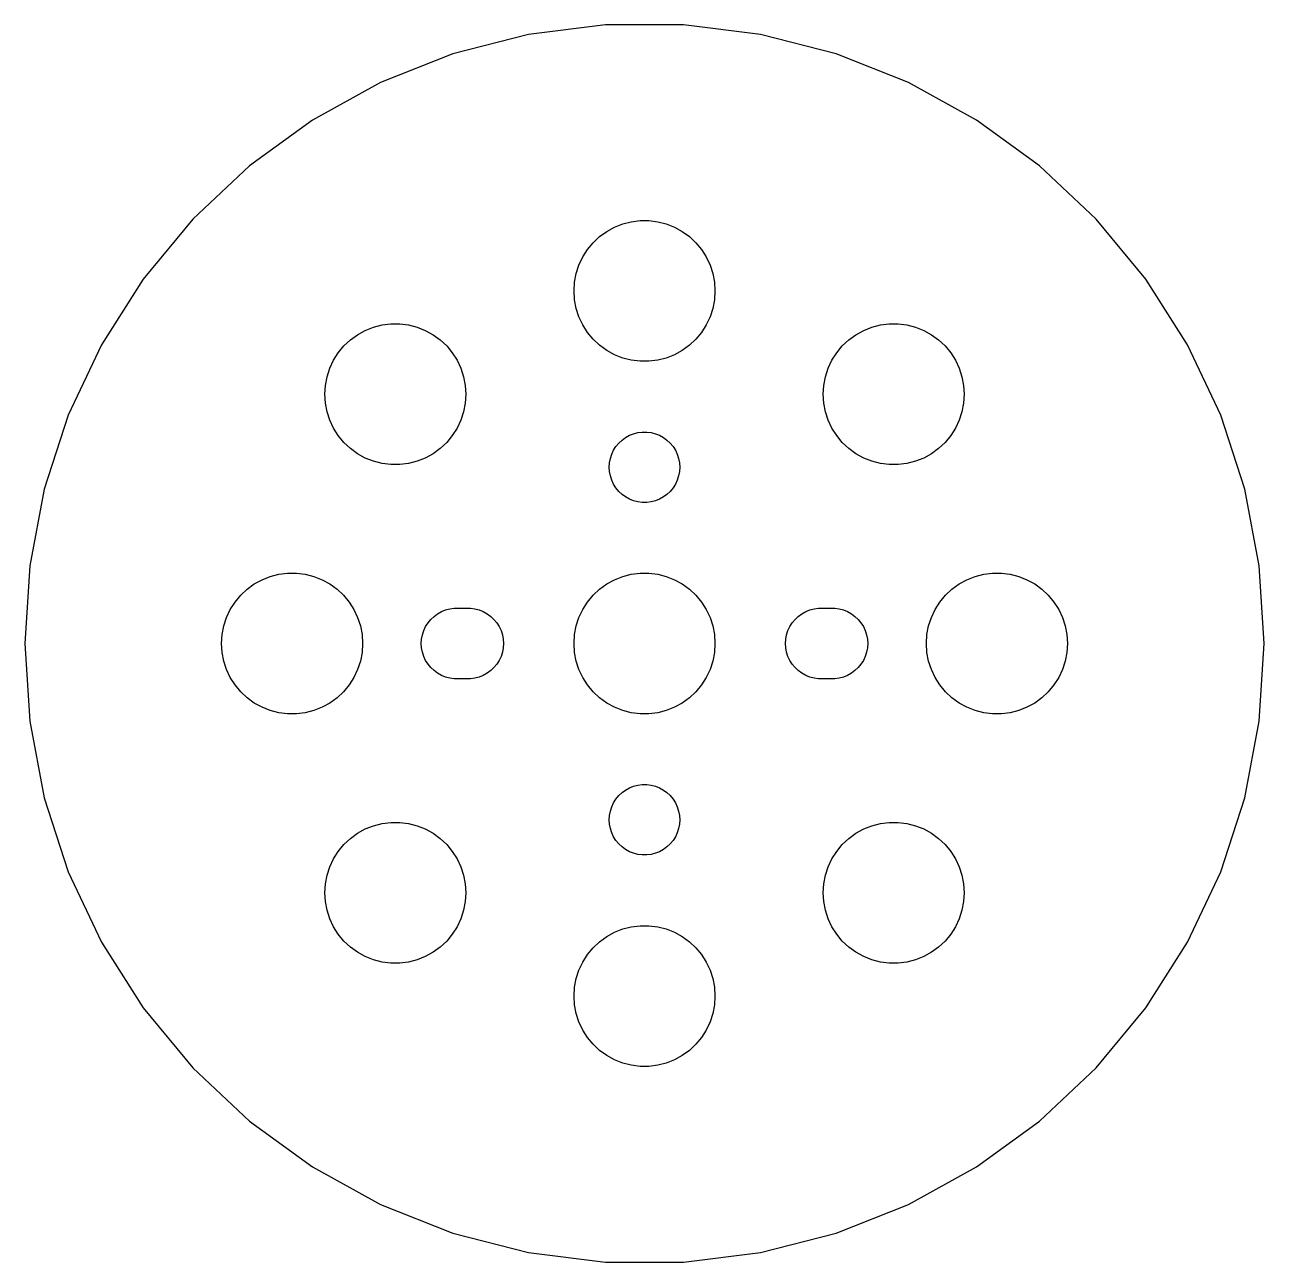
# Model space of a CAD drawing. Header units: metres. Extents: x -26 to 26, y -26 to 136.
# Drawn here: x -26.4 to 26.4, y -26.3 to 26.3 of the extents above; entities that cross this region are included whole.
import ezdxf

# ---------------------------------------------------------------- set-up
doc = ezdxf.new("R2010")
doc.units = ezdxf.units.M

msp = doc.modelspace()

# ---------------------------------------------------------------- linework, layer by layer
for p, q in [((-4.9425, 25.9096), (-8.15088, 25.0858)), ((-1.6562, 26.3248), (-4.9425, 25.9096)), ((1.6562, 26.3248), (-1.6562, 26.3248)), ((4.9425, 25.9096), (1.6562, 26.3248)), ((8.15088, 25.0858), (4.9425, 25.9096)), ((-8.15088, 25.0858), (-11.2307, 23.8664)), ((11.2307, 23.8664), (8.15088, 25.0858)), ((-11.2307, 23.8664), (-14.1334, 22.2707)), ((14.1334, 22.2707), (11.2307, 23.8664)), ((-14.1334, 22.2707), (-16.8132, 20.3237)), ((16.8132, 20.3237), (14.1334, 22.2707)), ((-16.8132, 20.3237), (-19.2279, 18.0562)), ((19.2279, 18.0562), (16.8132, 20.3237)), ((-19.2279, 18.0562), (-21.3393, 15.5039)), ((-0.927048, 17.8532), (-0.562134, 17.9469)), ((-0.562134, 17.9469), (-0.18837, 17.9941)), ((-0.18837, 17.9941), (0.18837, 17.9941)), ((0.18837, 17.9941), (0.562134, 17.9469)), ((0.562134, 17.9469), (0.927048, 17.8532)), ((21.3393, 15.5039), (19.2279, 18.0562)), ((-1.91226, 17.3115), (-1.60747, 17.533)), ((-1.60747, 17.533), (-1.27733, 17.7145)), ((-1.27733, 17.7145), (-0.927048, 17.8532)), ((0.927048, 17.8532), (1.27733, 17.7145)), ((1.27733, 17.7145), (1.60747, 17.533)), ((1.60747, 17.533), (1.91226, 17.3115)), ((-2.42705, 16.7634), (-2.1869, 17.0536)), ((-2.1869, 17.0536), (-1.91226, 17.3115)), ((1.91226, 17.3115), (2.1869, 17.0536)), ((2.1869, 17.0536), (2.42705, 16.7634)), ((-2.78932, 16.1044), (-2.62891, 16.4453)), ((-2.62891, 16.4453), (-2.42705, 16.7634)), ((2.42705, 16.7634), (2.62891, 16.4453)), ((2.62891, 16.4453), (2.78932, 16.1044)), ((-2.90575, 15.7461), (-2.78932, 16.1044)), ((2.78932, 16.1044), (2.90575, 15.7461)), ((-21.3393, 15.5039), (-23.1142, 12.7071)), ((-3, 15), (-2.97633, 15.376)), ((-2.97633, 15.376), (-2.90575, 15.7461)), ((2.90575, 15.7461), (2.97633, 15.376)), ((2.97633, 15.376), (3, 15)), ((23.1142, 12.7071), (21.3393, 15.5039)), ((-2.97633, 14.624), (-3, 15)), ((3, 15), (2.97633, 14.624)), ((-2.90575, 14.2539), (-2.97633, 14.624)), ((-2.78932, 13.8956), (-2.90575, 14.2539)), ((2.90575, 14.2539), (2.78932, 13.8956)), ((2.97633, 14.624), (2.90575, 14.2539)), ((-2.62891, 13.5547), (-2.78932, 13.8956)), ((2.78932, 13.8956), (2.62891, 13.5547)), ((-12.2145, 13.14), (-11.8843, 13.3215)), ((-11.8843, 13.3215), (-11.534, 13.4602)), ((-11.534, 13.4602), (-11.1691, 13.5538)), ((-11.1691, 13.5538), (-10.7954, 13.6011)), ((-10.7954, 13.6011), (-10.4186, 13.6011)), ((-10.4186, 13.6011), (-10.0448, 13.5538)), ((-10.0448, 13.5538), (-9.67995, 13.4602)), ((-9.67995, 13.4602), (-9.32965, 13.3215)), ((-9.32965, 13.3215), (-8.99951, 13.14)), ((-2.42705, 13.2366), (-2.62891, 13.5547)), ((-2.1869, 12.9464), (-2.42705, 13.2366)), ((2.42705, 13.2366), (2.1869, 12.9464)), ((2.62891, 13.5547), (2.42705, 13.2366)), ((8.99951, 13.14), (9.32965, 13.3215)), ((9.32965, 13.3215), (9.67995, 13.4602)), ((9.67995, 13.4602), (10.0448, 13.5538)), ((10.0448, 13.5538), (10.4186, 13.6011)), ((10.4186, 13.6011), (10.7954, 13.6011)), ((10.7954, 13.6011), (11.1691, 13.5538)), ((11.1691, 13.5538), (11.534, 13.4602)), ((11.534, 13.4602), (11.8843, 13.3215)), ((11.8843, 13.3215), (12.2145, 13.14)), ((-23.1142, 12.7071), (-24.5245, 9.70995)), ((-12.7939, 12.6606), (-12.5193, 12.9185)), ((-12.5193, 12.9185), (-12.2145, 13.14)), ((-8.99951, 13.14), (-8.69472, 12.9185)), ((-8.69472, 12.9185), (-8.42009, 12.6606)), ((-1.91226, 12.6884), (-2.1869, 12.9464)), ((-1.60747, 12.467), (-1.91226, 12.6884)), ((1.91226, 12.6884), (1.60747, 12.467)), ((2.1869, 12.9464), (1.91226, 12.6884)), ((8.42009, 12.6606), (8.69472, 12.9185)), ((8.69472, 12.9185), (8.99951, 13.14)), ((12.2145, 13.14), (12.5193, 12.9185)), ((12.5193, 12.9185), (12.7939, 12.6606)), ((24.5245, 9.70995), (23.1142, 12.7071)), ((-13.2359, 12.0522), (-13.034, 12.3703)), ((-13.034, 12.3703), (-12.7939, 12.6606)), ((-8.42009, 12.6606), (-8.17995, 12.3703)), ((-8.17995, 12.3703), (-7.97807, 12.0522)), ((-1.27733, 12.2855), (-1.60747, 12.467)), ((-0.927048, 12.1468), (-1.27733, 12.2855)), ((-0.562134, 12.0531), (-0.927048, 12.1468)), ((0.927048, 12.1468), (0.562134, 12.0531)), ((1.27733, 12.2855), (0.927048, 12.1468)), ((1.60747, 12.467), (1.27733, 12.2855)), ((7.97807, 12.0522), (8.17995, 12.3703)), ((8.17995, 12.3703), (8.42009, 12.6606)), ((12.7939, 12.6606), (13.034, 12.3703)), ((13.034, 12.3703), (13.2359, 12.0522)), ((-13.5127, 11.3531), (-13.3963, 11.7114)), ((-13.3963, 11.7114), (-13.2359, 12.0522)), ((-7.97807, 12.0522), (-7.81766, 11.7114)), ((-7.81766, 11.7114), (-7.70125, 11.3531)), ((-0.18837, 12.0059), (-0.562134, 12.0531)), ((0.18837, 12.0059), (-0.18837, 12.0059)), ((0.562134, 12.0531), (0.18837, 12.0059)), ((7.70125, 11.3531), (7.81766, 11.7114)), ((7.81766, 11.7114), (7.97807, 12.0522)), ((13.2359, 12.0522), (13.3963, 11.7114)), ((13.3963, 11.7114), (13.5127, 11.3531)), ((-13.5833, 10.983), (-13.5127, 11.3531)), ((-7.70125, 11.3531), (-7.63065, 10.983)), ((7.63065, 10.983), (7.70125, 11.3531)), ((13.5127, 11.3531), (13.5833, 10.983)), ((-13.607, 10.607), (-13.5833, 10.983)), ((-13.5833, 10.231), (-13.607, 10.607)), ((-7.63065, 10.983), (-7.60699, 10.607)), ((-7.60699, 10.607), (-7.63065, 10.231)), ((7.60699, 10.607), (7.63065, 10.983)), ((7.63065, 10.231), (7.60699, 10.607)), ((13.5833, 10.983), (13.607, 10.607)), ((13.607, 10.607), (13.5833, 10.231)), ((-13.5127, 9.86092), (-13.5833, 10.231)), ((-7.63065, 10.231), (-7.70125, 9.86092)), ((7.70125, 9.86092), (7.63065, 10.231)), ((13.5833, 10.231), (13.5127, 9.86092)), ((-24.5245, 9.70995), (-25.5481, 6.55963)), ((-13.3963, 9.50262), (-13.5127, 9.86092)), ((-13.2359, 9.16173), (-13.3963, 9.50262)), ((-7.81766, 9.50262), (-7.97807, 9.16173)), ((-7.70125, 9.86092), (-7.81766, 9.50262)), ((7.81766, 9.50262), (7.70125, 9.86092)), ((7.97807, 9.16173), (7.81766, 9.50262)), ((13.3963, 9.50262), (13.2359, 9.16173)), ((13.5127, 9.86092), (13.3963, 9.50262)), ((25.5481, 6.55963), (24.5245, 9.70995)), ((-13.034, 8.84364), (-13.2359, 9.16173)), ((-7.97807, 9.16173), (-8.17995, 8.84364)), ((-0.463516, 8.92657), (-0.281067, 8.97342)), ((-0.281067, 8.97342), (-0.094177, 8.99704)), ((-0.094177, 8.99704), (0.094177, 8.99704)), ((0.094177, 8.99704), (0.281067, 8.97342)), ((0.281067, 8.97342), (0.463516, 8.92657)), ((8.17995, 8.84364), (7.97807, 9.16173)), ((13.2359, 9.16173), (13.034, 8.84364)), ((-12.7939, 8.55334), (-13.034, 8.84364)), ((-12.5193, 8.29546), (-12.7939, 8.55334)), ((-8.42009, 8.55334), (-8.69472, 8.29546)), ((-8.17995, 8.84364), (-8.42009, 8.55334)), ((-1.21352, 8.38167), (-1.09344, 8.52681)), ((-1.09344, 8.52681), (-0.956131, 8.65576)), ((-0.956131, 8.65576), (-0.803726, 8.76648)), ((-0.803726, 8.76648), (-0.638657, 8.85724)), ((-0.638657, 8.85724), (-0.463516, 8.92657)), ((0.463516, 8.92657), (0.638657, 8.85724)), ((0.638657, 8.85724), (0.803726, 8.76648)), ((0.803726, 8.76648), (0.956131, 8.65576)), ((0.956131, 8.65576), (1.09344, 8.52681)), ((1.09344, 8.52681), (1.21352, 8.38167)), ((8.42009, 8.55334), (8.17995, 8.84364)), ((8.69472, 8.29546), (8.42009, 8.55334)), ((12.7939, 8.55334), (12.5193, 8.29546)), ((13.034, 8.84364), (12.7939, 8.55334)), ((-12.2145, 8.07401), (-12.5193, 8.29546)), ((-11.8843, 7.89252), (-12.2145, 8.07401)), ((-8.99951, 8.07401), (-9.32965, 7.89252)), ((-8.69472, 8.29546), (-8.99951, 8.07401)), ((-1.45287, 7.87303), (-1.39465, 8.05219)), ((-1.39465, 8.05219), (-1.31445, 8.22263)), ((-1.31445, 8.22263), (-1.21352, 8.38167)), ((1.21352, 8.38167), (1.31445, 8.22263)), ((1.31445, 8.22263), (1.39465, 8.05219)), ((1.39465, 8.05219), (1.45287, 7.87303)), ((8.99951, 8.07401), (8.69472, 8.29546)), ((9.32965, 7.89252), (8.99951, 8.07401)), ((12.2145, 8.07401), (11.8843, 7.89252)), ((12.5193, 8.29546), (12.2145, 8.07401)), ((-11.534, 7.75383), (-11.8843, 7.89252)), ((-11.1691, 7.66013), (-11.534, 7.75383)), ((-10.7954, 7.61292), (-11.1691, 7.66013)), ((-10.4186, 7.61292), (-10.7954, 7.61292)), ((-10.0448, 7.66013), (-10.4186, 7.61292)), ((-9.67995, 7.75383), (-10.0448, 7.66013)), ((-9.32965, 7.89252), (-9.67995, 7.75383)), ((-1.5, 7.5), (-1.48816, 7.68799)), ((-1.48816, 7.312), (-1.5, 7.5)), ((-1.48816, 7.68799), (-1.45287, 7.87303)), ((1.45287, 7.87303), (1.48816, 7.68799)), ((1.48816, 7.68799), (1.5, 7.5)), ((1.5, 7.5), (1.48816, 7.312)), ((9.67995, 7.75383), (9.32965, 7.89252)), ((10.0448, 7.66013), (9.67995, 7.75383)), ((10.4186, 7.61292), (10.0448, 7.66013)), ((10.7954, 7.61292), (10.4186, 7.61292)), ((11.1691, 7.66013), (10.7954, 7.61292)), ((11.534, 7.75383), (11.1691, 7.66013)), ((11.8843, 7.89252), (11.534, 7.75383)), ((-1.45287, 7.12695), (-1.48816, 7.312)), ((-1.39465, 6.9478), (-1.45287, 7.12695)), ((-1.31445, 6.77736), (-1.39465, 6.9478)), ((1.39465, 6.9478), (1.31445, 6.77736)), ((1.45287, 7.12695), (1.39465, 6.9478)), ((1.48816, 7.312), (1.45287, 7.12695)), ((-25.5481, 6.55963), (-26.1688, 3.30588)), ((-1.21352, 6.61832), (-1.31445, 6.77736)), ((-1.09344, 6.47318), (-1.21352, 6.61832)), ((-0.956131, 6.34422), (-1.09344, 6.47318)), ((-0.803726, 6.23351), (-0.956131, 6.34422)), ((0.956131, 6.34422), (0.803726, 6.23351)), ((1.09344, 6.47318), (0.956131, 6.34422)), ((1.21352, 6.61832), (1.09344, 6.47318)), ((1.31445, 6.77736), (1.21352, 6.61832)), ((26.1688, 3.30588), (25.5481, 6.55963)), ((-0.638657, 6.14275), (-0.803726, 6.23351)), ((-0.463516, 6.07341), (-0.638657, 6.14275)), ((-0.281067, 6.02657), (-0.463516, 6.07341)), ((-0.094177, 6.00294), (-0.281067, 6.02657)), ((0.094177, 6.00294), (-0.094177, 6.00294)), ((0.281067, 6.02657), (0.094177, 6.00294)), ((0.463516, 6.07341), (0.281067, 6.02657)), ((0.638657, 6.14275), (0.463516, 6.07341)), ((0.803726, 6.23351), (0.638657, 6.14275)), ((-26.1688, 3.30588), (-26.3768, 0)), ((26.3768, 0), (26.1688, 3.30588)), ((-16.6075, 2.53297), (-16.2773, 2.71448)), ((-16.2773, 2.71448), (-15.927, 2.85316)), ((-15.927, 2.85316), (-15.5621, 2.94685)), ((-15.5621, 2.94685), (-15.1884, 2.99408)), ((-15.1884, 2.99408), (-14.8116, 2.99408)), ((-14.8116, 2.99408), (-14.4379, 2.94685)), ((-14.4379, 2.94685), (-14.0729, 2.85316)), ((-14.0729, 2.85316), (-13.7227, 2.71448)), ((-13.7227, 2.71448), (-13.3925, 2.53297)), ((-1.60747, 2.53297), (-1.27733, 2.71448)), ((-1.27733, 2.71448), (-0.927048, 2.85316)), ((-0.927048, 2.85316), (-0.562134, 2.94685)), ((-0.562134, 2.94685), (-0.18837, 2.99408)), ((-0.18837, 2.99408), (0.18837, 2.99408)), ((0.18837, 2.99408), (0.562134, 2.94685)), ((0.562134, 2.94685), (0.927048, 2.85316)), ((0.927048, 2.85316), (1.27733, 2.71448)), ((1.27733, 2.71448), (1.60747, 2.53297)), ((13.3925, 2.53297), (13.7227, 2.71448)), ((13.7227, 2.71448), (14.0729, 2.85316)), ((14.0729, 2.85316), (14.4379, 2.94685)), ((14.4379, 2.94685), (14.8116, 2.99408)), ((14.8116, 2.99408), (15.1884, 2.99408)), ((15.1884, 2.99408), (15.5621, 2.94685)), ((15.5621, 2.94685), (15.927, 2.85316)), ((15.927, 2.85316), (16.2773, 2.71448)), ((16.2773, 2.71448), (16.6075, 2.53297)), ((-17.1869, 2.05363), (-16.9123, 2.31154)), ((-16.9123, 2.31154), (-16.6075, 2.53297)), ((-13.3925, 2.53297), (-13.0877, 2.31154)), ((-13.0877, 2.31154), (-12.8131, 2.05363)), ((-2.1869, 2.05363), (-1.91226, 2.31154)), ((-1.91226, 2.31154), (-1.60747, 2.53297)), ((1.60747, 2.53297), (1.91226, 2.31154)), ((1.91226, 2.31154), (2.1869, 2.05363)), ((12.8131, 2.05363), (13.0877, 2.31154)), ((13.0877, 2.31154), (13.3925, 2.53297)), ((16.6075, 2.53297), (16.9123, 2.31154)), ((16.9123, 2.31154), (17.1869, 2.05363)), ((-17.6289, 1.44525), (-17.427, 1.76335)), ((-17.427, 1.76335), (-17.1869, 2.05363)), ((-12.8131, 2.05363), (-12.5729, 1.76335)), ((-12.5729, 1.76335), (-12.3711, 1.44525)), ((-2.62891, 1.44525), (-2.42705, 1.76335)), ((-2.42705, 1.76335), (-2.1869, 2.05363)), ((2.1869, 2.05363), (2.42705, 1.76335)), ((2.42705, 1.76335), (2.62891, 1.44525)), ((12.3711, 1.44525), (12.5729, 1.76335)), ((12.5729, 1.76335), (12.8131, 2.05363)), ((17.1869, 2.05363), (17.427, 1.76335)), ((17.427, 1.76335), (17.6289, 1.44525)), ((-17.9057, 0.746063), (-17.7893, 1.10437)), ((-17.7893, 1.10437), (-17.6289, 1.44525)), ((-12.3711, 1.44525), (-12.2107, 1.10437)), ((-12.2107, 1.10437), (-12.0942, 0.746063)), ((-9.09344, 1.02681), (-8.95613, 1.15576)), ((-8.95613, 1.15576), (-8.80373, 1.26648)), ((-8.80373, 1.26648), (-8.63866, 1.35724)), ((-8.63866, 1.35724), (-8.46352, 1.42657)), ((-8.46352, 1.42657), (-8.28107, 1.47342)), ((-8.28107, 1.47342), (-8.09418, 1.49704)), ((-8.09418, 1.49704), (-7.40581, 1.49704)), ((-7.40581, 1.49704), (-7.21892, 1.47342)), ((-7.21892, 1.47342), (-7.03647, 1.42657)), ((-7.03647, 1.42657), (-6.86133, 1.35724)), ((-6.86133, 1.35724), (-6.69626, 1.26648)), ((-6.69626, 1.26648), (-6.54385, 1.15576)), ((-6.54385, 1.15576), (-6.40654, 1.02681)), ((-2.90575, 0.746063), (-2.78932, 1.10437)), ((-2.78932, 1.10437), (-2.62891, 1.44525)), ((2.62891, 1.44525), (2.78932, 1.10437)), ((2.78932, 1.10437), (2.90575, 0.746063)), ((6.40654, 1.02681), (6.54385, 1.15576)), ((6.54385, 1.15576), (6.69626, 1.26648)), ((6.69626, 1.26648), (6.86133, 1.35724)), ((6.86133, 1.35724), (7.03647, 1.42657)), ((7.03647, 1.42657), (7.21892, 1.47342)), ((7.21892, 1.47342), (7.40581, 1.49704)), ((7.40581, 1.49704), (8.09418, 1.49704)), ((8.09418, 1.49704), (8.28107, 1.47342)), ((8.28107, 1.47342), (8.46352, 1.42657)), ((8.46352, 1.42657), (8.63866, 1.35724)), ((8.63866, 1.35724), (8.80373, 1.26648)), ((8.80373, 1.26648), (8.95613, 1.15576)), ((8.95613, 1.15576), (9.09344, 1.02681)), ((12.0942, 0.746063), (12.2107, 1.10437)), ((12.2107, 1.10437), (12.3711, 1.44525)), ((17.6289, 1.44525), (17.7893, 1.10437)), ((17.7893, 1.10437), (17.9057, 0.746063)), ((-17.9763, 0.375992), (-17.9057, 0.746063)), ((-12.0942, 0.746063), (-12.0237, 0.375992)), ((-9.45287, 0.373032), (-9.39465, 0.552185)), ((-9.39465, 0.552185), (-9.31445, 0.722626)), ((-9.31445, 0.722626), (-9.21352, 0.881668)), ((-9.21352, 0.881668), (-9.09344, 1.02681)), ((-6.40654, 1.02681), (-6.28647, 0.881668)), ((-6.28647, 0.881668), (-6.18553, 0.722626)), ((-6.18553, 0.722626), (-6.10533, 0.552185)), ((-6.10533, 0.552185), (-6.04712, 0.373032)), ((-2.97633, 0.375992), (-2.90575, 0.746063)), ((2.90575, 0.746063), (2.97633, 0.375992)), ((6.04712, 0.373032), (6.10533, 0.552185)), ((6.10533, 0.552185), (6.18553, 0.722626)), ((6.18553, 0.722626), (6.28647, 0.881668)), ((6.28647, 0.881668), (6.40654, 1.02681)), ((9.09344, 1.02681), (9.21352, 0.881668)), ((9.21352, 0.881668), (9.31445, 0.722626)), ((9.31445, 0.722626), (9.39465, 0.552185)), ((9.39465, 0.552185), (9.45287, 0.373032)), ((12.0237, 0.375992), (12.0942, 0.746063)), ((17.9057, 0.746063), (17.9763, 0.375992)), ((-26.3768, 0), (-26.1688, -3.30588)), ((-18, 0), (-17.9763, 0.375992)), ((-17.9763, -0.375992), (-18, 0)), ((-12.0237, 0.375992), (-12, 0)), ((-12, 0), (-12.0237, -0.375992)), ((-9.5, 0), (-9.48816, 0.187988)), ((-9.48816, -0.187988), (-9.5, 0)), ((-9.48816, 0.187988), (-9.45287, 0.373032)), ((-6.04712, 0.373032), (-6.01183, 0.187988)), ((-6.01183, 0.187988), (-6, 0)), ((-6, 0), (-6.01183, -0.187988)), ((-3, 0), (-2.97633, 0.375992)), ((-2.97633, -0.375992), (-3, 0)), ((2.97633, 0.375992), (3, 0)), ((3, 0), (2.97633, -0.375992)), ((6, 0), (6.01183, 0.187988)), ((6.01183, -0.187988), (6, 0)), ((6.01183, 0.187988), (6.04712, 0.373032)), ((9.45287, 0.373032), (9.48816, 0.187988)), ((9.48816, 0.187988), (9.5, 0)), ((9.5, 0), (9.48816, -0.187988)), ((12, 0), (12.0237, 0.375992)), ((12.0237, -0.375992), (12, 0)), ((17.9763, 0.375992), (18, 0)), ((18, 0), (17.9763, -0.375992)), ((26.1688, -3.30588), (26.3768, 0)), ((-17.9057, -0.746063), (-17.9763, -0.375992)), ((-12.0237, -0.375992), (-12.0942, -0.746063)), ((-9.45287, -0.373032), (-9.48816, -0.187988)), ((-9.39465, -0.552185), (-9.45287, -0.373032)), ((-6.04712, -0.373032), (-6.10533, -0.552185)), ((-6.01183, -0.187988), (-6.04712, -0.373032)), ((-2.90575, -0.746063), (-2.97633, -0.375992)), ((2.97633, -0.375992), (2.90575, -0.746063)), ((6.04712, -0.373032), (6.01183, -0.187988)), ((6.10533, -0.552185), (6.04712, -0.373032)), ((9.45287, -0.373032), (9.39465, -0.552185)), ((9.48816, -0.187988), (9.45287, -0.373032)), ((12.0942, -0.746063), (12.0237, -0.375992)), ((17.9763, -0.375992), (17.9057, -0.746063)), ((-17.7893, -1.10437), (-17.9057, -0.746063)), ((-12.0942, -0.746063), (-12.2107, -1.10437)), ((-9.31445, -0.722626), (-9.39465, -0.552185)), ((-9.21352, -0.881668), (-9.31445, -0.722626)), ((-9.09344, -1.02681), (-9.21352, -0.881668)), ((-8.95613, -1.15576), (-9.09344, -1.02681)), ((-6.40654, -1.02681), (-6.54385, -1.15576)), ((-6.28647, -0.881668), (-6.40654, -1.02681)), ((-6.18553, -0.722626), (-6.28647, -0.881668)), ((-6.10533, -0.552185), (-6.18553, -0.722626)), ((-2.78932, -1.10437), (-2.90575, -0.746063)), ((2.90575, -0.746063), (2.78932, -1.10437)), ((6.18553, -0.722626), (6.10533, -0.552185)), ((6.28647, -0.881668), (6.18553, -0.722626)), ((6.40654, -1.02681), (6.28647, -0.881668)), ((6.54385, -1.15576), (6.40654, -1.02681)), ((9.09344, -1.02681), (8.95613, -1.15576)), ((9.21352, -0.881668), (9.09344, -1.02681)), ((9.31445, -0.722626), (9.21352, -0.881668)), ((9.39465, -0.552185), (9.31445, -0.722626)), ((12.2107, -1.10437), (12.0942, -0.746063)), ((17.9057, -0.746063), (17.7893, -1.10437)), ((-17.6289, -1.44525), (-17.7893, -1.10437)), ((-17.427, -1.76335), (-17.6289, -1.44525)), ((-12.3711, -1.44525), (-12.5729, -1.76335)), ((-12.2107, -1.10437), (-12.3711, -1.44525)), ((-8.80373, -1.26648), (-8.95613, -1.15576)), ((-8.63866, -1.35724), (-8.80373, -1.26648)), ((-8.46352, -1.42657), (-8.63866, -1.35724)), ((-8.28107, -1.47342), (-8.46352, -1.42657)), ((-8.09418, -1.49704), (-8.28107, -1.47342)), ((-7.40581, -1.49704), (-8.09418, -1.49704)), ((-7.21892, -1.47342), (-7.40581, -1.49704)), ((-7.03647, -1.42657), (-7.21892, -1.47342)), ((-6.86133, -1.35724), (-7.03647, -1.42657)), ((-6.69626, -1.26648), (-6.86133, -1.35724)), ((-6.54385, -1.15576), (-6.69626, -1.26648)), ((-2.62891, -1.44525), (-2.78932, -1.10437)), ((-2.42705, -1.76335), (-2.62891, -1.44525)), ((2.62891, -1.44525), (2.42705, -1.76335)), ((2.78932, -1.10437), (2.62891, -1.44525)), ((6.69626, -1.26648), (6.54385, -1.15576)), ((6.86133, -1.35724), (6.69626, -1.26648)), ((7.03647, -1.42657), (6.86133, -1.35724)), ((7.21892, -1.47342), (7.03647, -1.42657)), ((7.40581, -1.49704), (7.21892, -1.47342)), ((8.09418, -1.49704), (7.40581, -1.49704)), ((8.28107, -1.47342), (8.09418, -1.49704)), ((8.46352, -1.42657), (8.28107, -1.47342)), ((8.63866, -1.35724), (8.46352, -1.42657)), ((8.80373, -1.26648), (8.63866, -1.35724)), ((8.95613, -1.15576), (8.80373, -1.26648)), ((12.3711, -1.44525), (12.2107, -1.10437)), ((12.5729, -1.76335), (12.3711, -1.44525)), ((17.6289, -1.44525), (17.427, -1.76335)), ((17.7893, -1.10437), (17.6289, -1.44525)), ((-17.1869, -2.05363), (-17.427, -1.76335)), ((-16.9123, -2.31154), (-17.1869, -2.05363)), ((-12.8131, -2.05363), (-13.0877, -2.31154)), ((-12.5729, -1.76335), (-12.8131, -2.05363)), ((-2.1869, -2.05363), (-2.42705, -1.76335)), ((-1.91226, -2.31154), (-2.1869, -2.05363)), ((2.1869, -2.05363), (1.91226, -2.31154)), ((2.42705, -1.76335), (2.1869, -2.05363)), ((12.8131, -2.05363), (12.5729, -1.76335)), ((13.0877, -2.31154), (12.8131, -2.05363)), ((17.1869, -2.05363), (16.9123, -2.31154)), ((17.427, -1.76335), (17.1869, -2.05363)), ((-16.6075, -2.53297), (-16.9123, -2.31154)), ((-16.2773, -2.71448), (-16.6075, -2.53297)), ((-13.3925, -2.53297), (-13.7227, -2.71448)), ((-13.0877, -2.31154), (-13.3925, -2.53297)), ((-1.60747, -2.53297), (-1.91226, -2.31154)), ((-1.27733, -2.71448), (-1.60747, -2.53297)), ((1.60747, -2.53297), (1.27733, -2.71448)), ((1.91226, -2.31154), (1.60747, -2.53297)), ((13.3925, -2.53297), (13.0877, -2.31154)), ((13.7227, -2.71448), (13.3925, -2.53297)), ((16.6075, -2.53297), (16.2773, -2.71448)), ((16.9123, -2.31154), (16.6075, -2.53297)), ((-15.927, -2.85316), (-16.2773, -2.71448)), ((-15.5621, -2.94685), (-15.927, -2.85316)), ((-15.1884, -2.99408), (-15.5621, -2.94685)), ((-14.8116, -2.99408), (-15.1884, -2.99408)), ((-14.4379, -2.94685), (-14.8116, -2.99408)), ((-14.0729, -2.85316), (-14.4379, -2.94685)), ((-13.7227, -2.71448), (-14.0729, -2.85316)), ((-0.927048, -2.85316), (-1.27733, -2.71448)), ((-0.562134, -2.94685), (-0.927048, -2.85316)), ((-0.18837, -2.99408), (-0.562134, -2.94685)), ((0.18837, -2.99408), (-0.18837, -2.99408)), ((0.562134, -2.94685), (0.18837, -2.99408)), ((0.927048, -2.85316), (0.562134, -2.94685)), ((1.27733, -2.71448), (0.927048, -2.85316)), ((14.0729, -2.85316), (13.7227, -2.71448)), ((14.4379, -2.94685), (14.0729, -2.85316)), ((14.8116, -2.99408), (14.4379, -2.94685)), ((15.1884, -2.99408), (14.8116, -2.99408)), ((15.5621, -2.94685), (15.1884, -2.99408)), ((15.927, -2.85316), (15.5621, -2.94685)), ((16.2773, -2.71448), (15.927, -2.85316)), ((-26.1688, -3.30588), (-25.5481, -6.55963)), ((25.5481, -6.55963), (26.1688, -3.30588)), ((-0.956131, -6.34422), (-0.803726, -6.23351)), ((-0.803726, -6.23351), (-0.638657, -6.14275)), ((-0.638657, -6.14275), (-0.463516, -6.07341)), ((-0.463516, -6.07341), (-0.281067, -6.02657)), ((-0.281067, -6.02657), (-0.094177, -6.00294)), ((-0.094177, -6.00294), (0.094177, -6.00294)), ((0.094177, -6.00294), (0.281067, -6.02657)), ((0.281067, -6.02657), (0.463516, -6.07341)), ((0.463516, -6.07341), (0.638657, -6.14275)), ((0.638657, -6.14275), (0.803726, -6.23351)), ((0.803726, -6.23351), (0.956131, -6.34422)), ((-25.5481, -6.55963), (-24.5245, -9.70995)), ((-1.39465, -6.9478), (-1.31445, -6.77736)), ((-1.31445, -6.77736), (-1.21352, -6.61832)), ((-1.21352, -6.61832), (-1.09344, -6.47318)), ((-1.09344, -6.47318), (-0.956131, -6.34422)), ((0.956131, -6.34422), (1.09344, -6.47318)), ((1.09344, -6.47318), (1.21352, -6.61832)), ((1.21352, -6.61832), (1.31445, -6.77736)), ((1.31445, -6.77736), (1.39465, -6.9478)), ((24.5245, -9.70995), (25.5481, -6.55963)), ((-1.5, -7.5), (-1.48816, -7.312)), ((-1.48816, -7.312), (-1.45287, -7.12695)), ((-1.45287, -7.12695), (-1.39465, -6.9478)), ((1.39465, -6.9478), (1.45287, -7.12695)), ((1.45287, -7.12695), (1.48816, -7.312)), ((1.48816, -7.312), (1.5, -7.5)), ((-12.2145, -8.07401), (-11.8843, -7.89252)), ((-11.8843, -7.89252), (-11.534, -7.75383)), ((-11.534, -7.75383), (-11.1691, -7.66013)), ((-11.1691, -7.66013), (-10.7954, -7.61292)), ((-10.7954, -7.61292), (-10.4186, -7.61292)), ((-10.4186, -7.61292), (-10.0448, -7.66013)), ((-10.0448, -7.66013), (-9.67995, -7.75383)), ((-9.67995, -7.75383), (-9.32965, -7.89252)), ((-9.32965, -7.89252), (-8.99951, -8.07401)), ((-1.48816, -7.68799), (-1.5, -7.5)), ((-1.45287, -7.87303), (-1.48816, -7.68799)), ((-1.39465, -8.05219), (-1.45287, -7.87303)), ((1.45287, -7.87303), (1.39465, -8.05219)), ((1.48816, -7.68799), (1.45287, -7.87303)), ((1.5, -7.5), (1.48816, -7.68799)), ((8.99951, -8.07401), (9.32965, -7.89252)), ((9.32965, -7.89252), (9.67995, -7.75383)), ((9.67995, -7.75383), (10.0448, -7.66013)), ((10.0448, -7.66013), (10.4186, -7.61292)), ((10.4186, -7.61292), (10.7954, -7.61292)), ((10.7954, -7.61292), (11.1691, -7.66013)), ((11.1691, -7.66013), (11.534, -7.75383)), ((11.534, -7.75383), (11.8843, -7.89252)), ((11.8843, -7.89252), (12.2145, -8.07401)), ((-12.7939, -8.55334), (-12.5193, -8.29546)), ((-12.5193, -8.29546), (-12.2145, -8.07401)), ((-8.99951, -8.07401), (-8.69472, -8.29546)), ((-8.69472, -8.29546), (-8.42009, -8.55334)), ((-1.31445, -8.22263), (-1.39465, -8.05219)), ((-1.21352, -8.38167), (-1.31445, -8.22263)), ((-1.09344, -8.52681), (-1.21352, -8.38167)), ((1.21352, -8.38167), (1.09344, -8.52681)), ((1.31445, -8.22263), (1.21352, -8.38167)), ((1.39465, -8.05219), (1.31445, -8.22263)), ((8.42009, -8.55334), (8.69472, -8.29546)), ((8.69472, -8.29546), (8.99951, -8.07401)), ((12.2145, -8.07401), (12.5193, -8.29546)), ((12.5193, -8.29546), (12.7939, -8.55334)), ((-13.2359, -9.16173), (-13.034, -8.84364)), ((-13.034, -8.84364), (-12.7939, -8.55334)), ((-8.42009, -8.55334), (-8.17995, -8.84364)), ((-8.17995, -8.84364), (-7.97807, -9.16173)), ((-0.956131, -8.65576), (-1.09344, -8.52681)), ((-0.803726, -8.76648), (-0.956131, -8.65576)), ((-0.638657, -8.85724), (-0.803726, -8.76648)), ((-0.463516, -8.92657), (-0.638657, -8.85724)), ((-0.281067, -8.97342), (-0.463516, -8.92657)), ((0.463516, -8.92657), (0.281067, -8.97342)), ((0.638657, -8.85724), (0.463516, -8.92657)), ((0.803726, -8.76648), (0.638657, -8.85724)), ((0.956131, -8.65576), (0.803726, -8.76648)), ((1.09344, -8.52681), (0.956131, -8.65576)), ((7.97807, -9.16173), (8.17995, -8.84364)), ((8.17995, -8.84364), (8.42009, -8.55334)), ((12.7939, -8.55334), (13.034, -8.84364)), ((13.034, -8.84364), (13.2359, -9.16173)), ((-13.3963, -9.50262), (-13.2359, -9.16173)), ((-7.97807, -9.16173), (-7.81766, -9.50262)), ((-0.094177, -8.99704), (-0.281067, -8.97342)), ((0.094177, -8.99704), (-0.094177, -8.99704)), ((0.281067, -8.97342), (0.094177, -8.99704)), ((7.81766, -9.50262), (7.97807, -9.16173)), ((13.2359, -9.16173), (13.3963, -9.50262)), ((-24.5245, -9.70995), (-23.1142, -12.7071)), ((-13.5833, -10.231), (-13.5127, -9.86092)), ((-13.5127, -9.86092), (-13.3963, -9.50262)), ((-7.81766, -9.50262), (-7.70125, -9.86092)), ((-7.70125, -9.86092), (-7.63065, -10.231)), ((7.63065, -10.231), (7.70125, -9.86092)), ((7.70125, -9.86092), (7.81766, -9.50262)), ((13.3963, -9.50262), (13.5127, -9.86092)), ((13.5127, -9.86092), (13.5833, -10.231)), ((23.1142, -12.7071), (24.5245, -9.70995)), ((-13.607, -10.607), (-13.5833, -10.231)), ((-7.63065, -10.231), (-7.60699, -10.607)), ((7.60699, -10.607), (7.63065, -10.231)), ((13.5833, -10.231), (13.607, -10.607)), ((-13.5833, -10.983), (-13.607, -10.607)), ((-13.5127, -11.3531), (-13.5833, -10.983)), ((-7.63065, -10.983), (-7.70125, -11.3531)), ((-7.60699, -10.607), (-7.63065, -10.983)), ((7.63065, -10.983), (7.60699, -10.607)), ((7.70125, -11.3531), (7.63065, -10.983)), ((13.5833, -10.983), (13.5127, -11.3531)), ((13.607, -10.607), (13.5833, -10.983)), ((-13.3963, -11.7114), (-13.5127, -11.3531)), ((-7.70125, -11.3531), (-7.81766, -11.7114)), ((7.81766, -11.7114), (7.70125, -11.3531)), ((13.5127, -11.3531), (13.3963, -11.7114)), ((-13.2359, -12.0522), (-13.3963, -11.7114)), ((-13.034, -12.3703), (-13.2359, -12.0522)), ((-7.97807, -12.0522), (-8.17995, -12.3703)), ((-7.81766, -11.7114), (-7.97807, -12.0522)), ((-0.927048, -12.1468), (-0.562134, -12.0531)), ((-0.562134, -12.0531), (-0.18837, -12.0059)), ((-0.18837, -12.0059), (0.18837, -12.0059)), ((0.18837, -12.0059), (0.562134, -12.0531)), ((0.562134, -12.0531), (0.927048, -12.1468)), ((7.97807, -12.0522), (7.81766, -11.7114)), ((8.17995, -12.3703), (7.97807, -12.0522)), ((13.2359, -12.0522), (13.034, -12.3703)), ((13.3963, -11.7114), (13.2359, -12.0522)), ((-12.7939, -12.6606), (-13.034, -12.3703)), ((-12.5193, -12.9185), (-12.7939, -12.6606)), ((-8.42009, -12.6606), (-8.69472, -12.9185)), ((-8.17995, -12.3703), (-8.42009, -12.6606)), ((-1.91226, -12.6884), (-1.60747, -12.467)), ((-1.60747, -12.467), (-1.27733, -12.2855)), ((-1.27733, -12.2855), (-0.927048, -12.1468)), ((0.927048, -12.1468), (1.27733, -12.2855)), ((1.27733, -12.2855), (1.60747, -12.467)), ((1.60747, -12.467), (1.91226, -12.6884)), ((8.42009, -12.6606), (8.17995, -12.3703)), ((8.69472, -12.9185), (8.42009, -12.6606)), ((12.7939, -12.6606), (12.5193, -12.9185)), ((13.034, -12.3703), (12.7939, -12.6606)), ((-23.1142, -12.7071), (-21.3393, -15.5039)), ((-12.2145, -13.14), (-12.5193, -12.9185)), ((-11.8843, -13.3215), (-12.2145, -13.14)), ((-8.99951, -13.14), (-9.32965, -13.3215)), ((-8.69472, -12.9185), (-8.99951, -13.14)), ((-2.42705, -13.2366), (-2.1869, -12.9464)), ((-2.1869, -12.9464), (-1.91226, -12.6884)), ((1.91226, -12.6884), (2.1869, -12.9464)), ((2.1869, -12.9464), (2.42705, -13.2366)), ((8.99951, -13.14), (8.69472, -12.9185)), ((9.32965, -13.3215), (8.99951, -13.14)), ((12.2145, -13.14), (11.8843, -13.3215)), ((12.5193, -12.9185), (12.2145, -13.14)), ((21.3393, -15.5039), (23.1142, -12.7071)), ((-11.534, -13.4602), (-11.8843, -13.3215)), ((-11.1691, -13.5538), (-11.534, -13.4602)), ((-10.7954, -13.6011), (-11.1691, -13.5538)), ((-10.4186, -13.6011), (-10.7954, -13.6011)), ((-10.0448, -13.5538), (-10.4186, -13.6011)), ((-9.67995, -13.4602), (-10.0448, -13.5538)), ((-9.32965, -13.3215), (-9.67995, -13.4602)), ((-2.78932, -13.8956), (-2.62891, -13.5547)), ((-2.62891, -13.5547), (-2.42705, -13.2366)), ((2.42705, -13.2366), (2.62891, -13.5547)), ((2.62891, -13.5547), (2.78932, -13.8956)), ((9.67995, -13.4602), (9.32965, -13.3215)), ((10.0448, -13.5538), (9.67995, -13.4602)), ((10.4186, -13.6011), (10.0448, -13.5538)), ((10.7954, -13.6011), (10.4186, -13.6011)), ((11.1691, -13.5538), (10.7954, -13.6011)), ((11.534, -13.4602), (11.1691, -13.5538)), ((11.8843, -13.3215), (11.534, -13.4602)), ((-2.90575, -14.2539), (-2.78932, -13.8956)), ((2.78932, -13.8956), (2.90575, -14.2539)), ((-3, -15), (-2.97633, -14.624)), ((-2.97633, -14.624), (-2.90575, -14.2539)), ((2.90575, -14.2539), (2.97633, -14.624)), ((2.97633, -14.624), (3, -15)), ((-2.97633, -15.376), (-3, -15)), ((3, -15), (2.97633, -15.376)), ((-21.3393, -15.5039), (-19.2279, -18.0562)), ((-2.90575, -15.7461), (-2.97633, -15.376)), ((-2.78932, -16.1044), (-2.90575, -15.7461)), ((2.90575, -15.7461), (2.78932, -16.1044)), ((2.97633, -15.376), (2.90575, -15.7461)), ((19.2279, -18.0562), (21.3393, -15.5039)), ((-2.62891, -16.4453), (-2.78932, -16.1044)), ((2.78932, -16.1044), (2.62891, -16.4453)), ((-2.42705, -16.7634), (-2.62891, -16.4453)), ((-2.1869, -17.0536), (-2.42705, -16.7634)), ((2.42705, -16.7634), (2.1869, -17.0536)), ((2.62891, -16.4453), (2.42705, -16.7634)), ((-1.91226, -17.3115), (-2.1869, -17.0536)), ((-1.60747, -17.533), (-1.91226, -17.3115)), ((1.91226, -17.3115), (1.60747, -17.533)), ((2.1869, -17.0536), (1.91226, -17.3115)), ((-1.27733, -17.7145), (-1.60747, -17.533)), ((-0.927048, -17.8532), (-1.27733, -17.7145)), ((-0.562134, -17.9469), (-0.927048, -17.8532)), ((0.927048, -17.8532), (0.562134, -17.9469)), ((1.27733, -17.7145), (0.927048, -17.8532)), ((1.60747, -17.533), (1.27733, -17.7145)), ((-19.2279, -18.0562), (-16.8132, -20.3237)), ((-0.18837, -17.9941), (-0.562134, -17.9469)), ((0.18837, -17.9941), (-0.18837, -17.9941)), ((0.562134, -17.9469), (0.18837, -17.9941)), ((16.8132, -20.3237), (19.2279, -18.0562)), ((-16.8132, -20.3237), (-14.1334, -22.2707)), ((14.1334, -22.2707), (16.8132, -20.3237)), ((-14.1334, -22.2707), (-11.2307, -23.8664)), ((11.2307, -23.8664), (14.1334, -22.2707)), ((-11.2307, -23.8664), (-8.15088, -25.0858)), ((8.15088, -25.0858), (11.2307, -23.8664)), ((-8.15088, -25.0858), (-4.9425, -25.9096)), ((4.9425, -25.9096), (8.15088, -25.0858)), ((-4.9425, -25.9096), (-1.6562, -26.3248)), ((-1.6562, -26.3248), (1.6562, -26.3248)), ((1.6562, -26.3248), (4.9425, -25.9096))]:
    msp.add_line(p, q)

doc.saveas('drawing.dxf')
